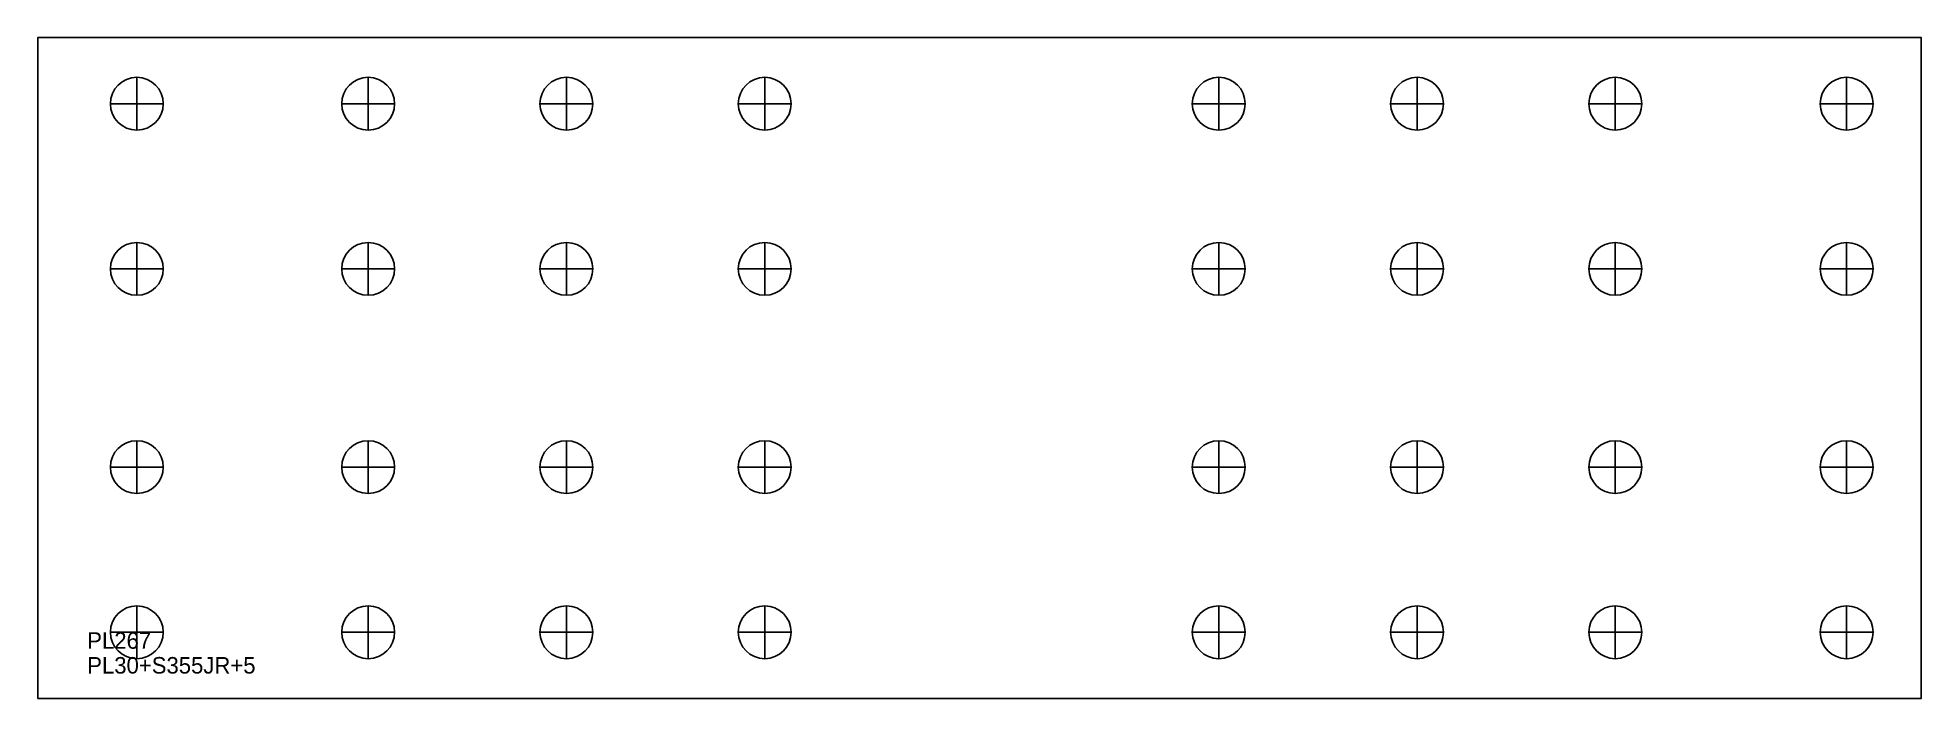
# Model space of a CAD drawing. Extents: x 0 to 1140, y 0 to 400.
import ezdxf

# ---------------------------------------------------------------- set-up
doc = ezdxf.new("R2010")
doc.units = 0
for name, color, linetype in [('30', 7, 'CONTINUOUS'), ('CUT', 7, 'CONTINUOUS'), ('SCRIBE', 3, 'CONTINUOUS'), ('TEXT', 7, 'CONTINUOUS')]:
    doc.layers.add(name, color=color, linetype=linetype)

msp = doc.modelspace()

# ---------------------------------------------------------------- linework, layer by layer
at = {"layer": '30', "color": 7, "linetype": 'CONTINUOUS'}
for p, q in [((60, 344), (60, 376)), ((200, 344), (200, 376)), ((320, 344), (320, 376)), ((440, 344), (440, 376)), ((714.8, 344), (714.8, 376)), ((834.8, 344), (834.8, 376)), ((954.8, 344), (954.8, 376)), ((1094.8, 344), (1094.8, 376)), ((44, 360), (76, 360)), ((184, 360), (216, 360)), ((304, 360), (336, 360)), ((424, 360), (456, 360)), ((698.8, 360), (730.8, 360)), ((818.8, 360), (850.8, 360)), ((938.8, 360), (970.8, 360)), ((1078.8, 360), (1110.8, 360)), ((60, 244), (60, 276)), ((200, 244), (200, 276)), ((320, 244), (320, 276)), ((440, 244), (440, 276)), ((714.8, 244), (714.8, 276)), ((834.8, 244), (834.8, 276)), ((954.8, 244), (954.8, 276)), ((1094.8, 244), (1094.8, 276)), ((44, 260), (76, 260)), ((184, 260), (216, 260)), ((304, 260), (336, 260)), ((424, 260), (456, 260)), ((698.8, 260), (730.8, 260)), ((818.8, 260), (850.8, 260)), ((938.8, 260), (970.8, 260)), ((1078.8, 260), (1110.8, 260)), ((60, 124), (60, 156)), ((200, 124), (200, 156)), ((320, 124), (320, 156)), ((440, 124), (440, 156)), ((714.8, 124), (714.8, 156)), ((834.8, 124), (834.8, 156)), ((954.8, 124), (954.8, 156)), ((1094.8, 124), (1094.8, 156)), ((44, 140), (76, 140)), ((184, 140), (216, 140)), ((304, 140), (336, 140)), ((424, 140), (456, 140)), ((698.8, 140), (730.8, 140)), ((818.8, 140), (850.8, 140)), ((938.8, 140), (970.8, 140)), ((1078.8, 140), (1110.8, 140)), ((60, 24), (60, 56)), ((200, 24), (200, 56)), ((320, 24), (320, 56)), ((440, 24), (440, 56)), ((714.8, 24), (714.8, 56)), ((834.8, 24), (834.8, 56)), ((954.8, 24), (954.8, 56)), ((1094.8, 24), (1094.8, 56)), ((44, 40), (76, 40)), ((184, 40), (216, 40)), ((304, 40), (336, 40)), ((424, 40), (456, 40)), ((698.8, 40), (730.8, 40)), ((818.8, 40), (850.8, 40)), ((938.8, 40), (970.8, 40)), ((1078.8, 40), (1110.8, 40))]:
    msp.add_line(p, q, dxfattribs=at)
for points in [[(60, 376, 1), (60, 344, 1)], [(200, 376, 1), (200, 344, 1)], [(320, 376, 1), (320, 344, 1)], [(440, 376, 1), (440, 344, 1)], [(714.8, 376, 1), (714.8, 344, 1)], [(834.8, 376, 1), (834.8, 344, 1)], [(954.8, 376, 1), (954.8, 344, 1)], [(1094.8, 376, 1), (1094.8, 344, 1)], [(60, 276, 1), (60, 244, 1)], [(200, 276, 1), (200, 244, 1)], [(320, 276, 1), (320, 244, 1)], [(440, 276, 1), (440, 244, 1)], [(714.8, 276, 1), (714.8, 244, 1)], [(834.8, 276, 1), (834.8, 244, 1)], [(954.8, 276, 1), (954.8, 244, 1)], [(1094.8, 276, 1), (1094.8, 244, 1)], [(60, 156, 1), (60, 124, 1)], [(200, 156, 1), (200, 124, 1)], [(320, 156, 1), (320, 124, 1)], [(440, 156, 1), (440, 124, 1)], [(714.8, 156, 1), (714.8, 124, 1)], [(834.8, 156, 1), (834.8, 124, 1)], [(954.8, 156, 1), (954.8, 124, 1)], [(1094.8, 156, 1), (1094.8, 124, 1)], [(60, 56, 1), (60, 24, 1)], [(200, 56, 1), (200, 24, 1)], [(320, 56, 1), (320, 24, 1)], [(440, 56, 1), (440, 24, 1)], [(714.8, 56, 1), (714.8, 24, 1)], [(834.8, 56, 1), (834.8, 24, 1)], [(954.8, 56, 1), (954.8, 24, 1)], [(1094.8, 56, 1), (1094.8, 24, 1)]]:
    msp.add_lwpolyline(points, format="xyb", close=True, dxfattribs=at)
at = {"layer": 'CUT', "color": 7, "linetype": 'CONTINUOUS'}
msp.add_lwpolyline([(0, 0), (0, 400), (1140, 400), (1140, 0)], close=True, dxfattribs=at)

# ---------------------------------------------------------------- texts
at = {"layer": 'SCRIBE', "color": 3}
msp.add_text('PL267', height=10, dxfattribs=at).set_placement((30, 30))
at = {"layer": 'TEXT', "color": 7}
msp.add_text('PL30+S355JR+5', height=10, dxfattribs=at).set_placement((30, 15))

doc.saveas('drawing.dxf')
